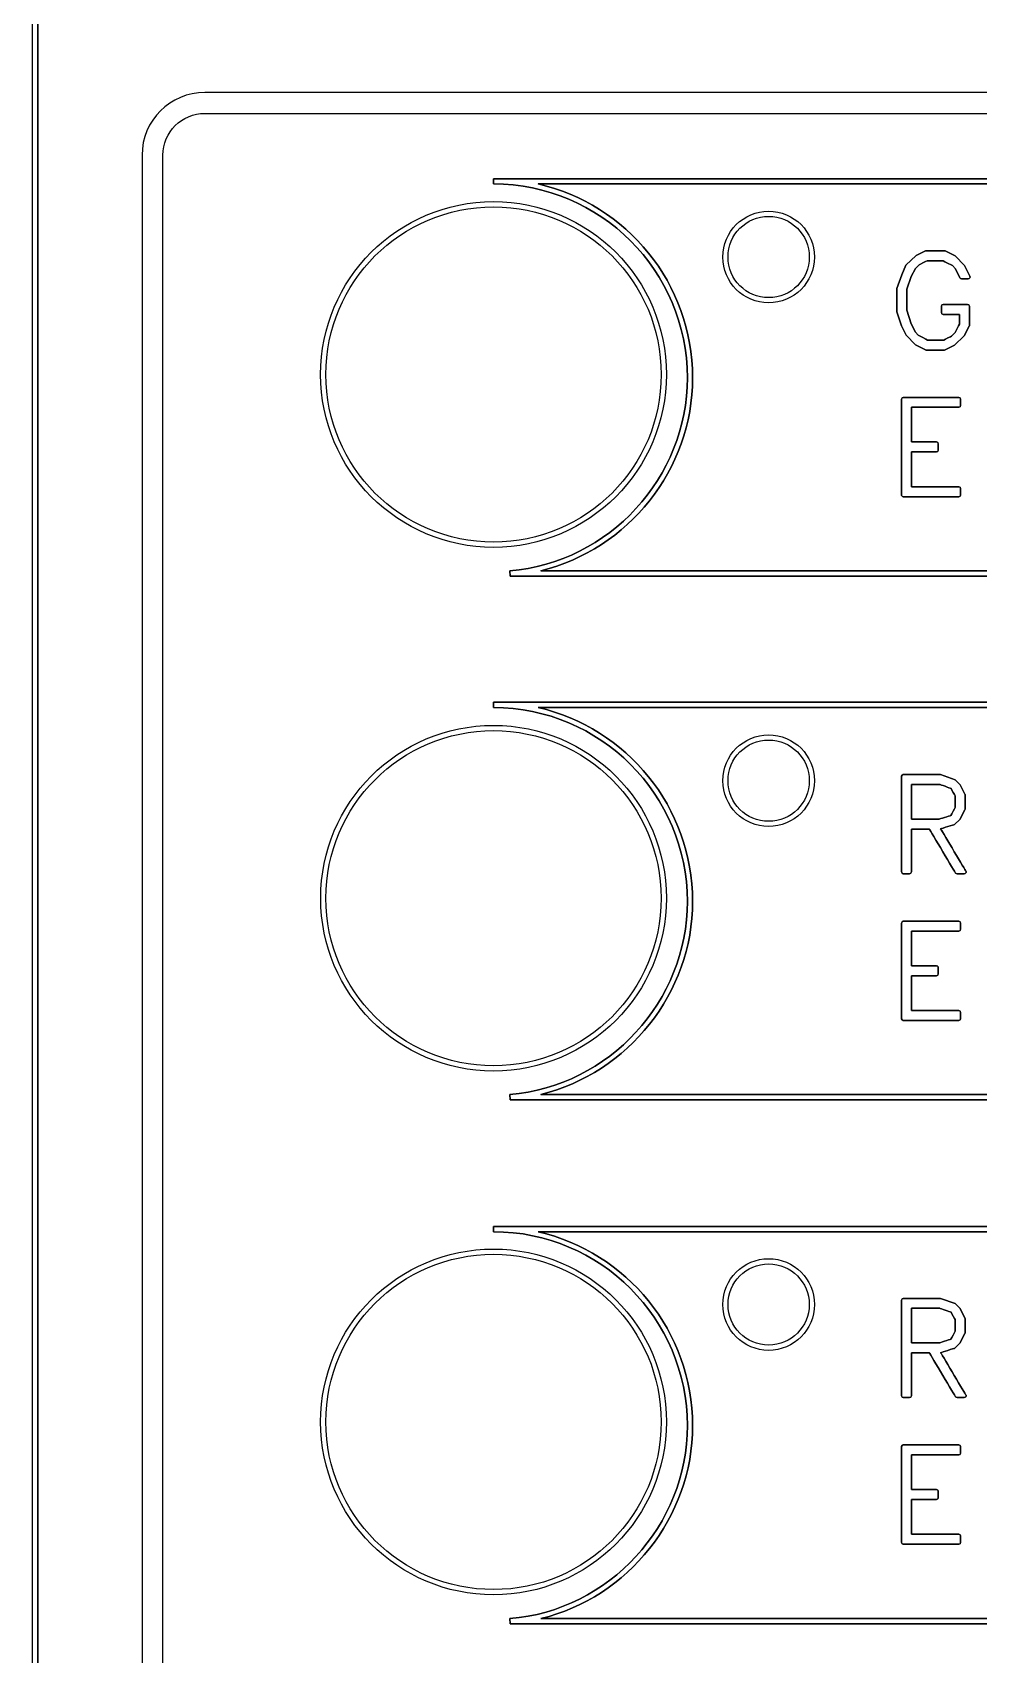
# Model space of a CAD drawing. Extents: x 5.5 to 12.5, y 5.1 to 18.5.
# Drawn here: x 5.5 to 7.305, y 8.249 to 11.346 of the extents above; entities that cross this region are included whole.
import ezdxf

# ---------------------------------------------------------------- set-up
doc = ezdxf.new("R2010")
doc.units = 0
doc.header["$MEASUREMENT"] = 0
doc.layers.get('0').update_dxf_attribs({"linetype": 'CONTINUOUS'})

msp = doc.modelspace()

# ---------------------------------------------------------------- linework, layer by layer
at = {"color": 7}
for centre, radius in [((6.3796, 10.6932), 0.33), ((6.3796, 10.6932), 0.33), ((6.3796, 10.6932), 0.32), ((6.3796, 10.6932), 0.32), ((6.9047, 10.9175), 0.0875), ((6.9047, 10.9175), 0.0875), ((6.9047, 10.9175), 0.0775), ((6.9047, 10.9175), 0.0775), ((6.3796, 9.6933), 0.3299), ((6.3796, 9.6933), 0.3299), ((6.3796, 9.6933), 0.3199), ((6.3796, 9.6933), 0.3199), ((6.9047, 9.9177), 0.0875), ((6.9047, 9.9177), 0.0875), ((6.9047, 9.9177), 0.0775), ((6.9047, 9.9177), 0.0775), ((6.3796, 8.6934), 0.33), ((6.3796, 8.6934), 0.33), ((6.3796, 8.6934), 0.32), ((6.3796, 8.6934), 0.32), ((6.9047, 8.9176), 0.0875), ((6.9047, 8.9176), 0.0875), ((6.9047, 8.9176), 0.0775), ((6.9047, 8.9176), 0.0775)]:
    msp.add_circle(centre, radius, dxfattribs=at)
for points, knots in [([(12.1297, 18.4983), (12.1297, 18.4983), (5.8796, 18.4983), (5.8796, 18.4983), (5.6701, 18.4983), (5.4996, 18.3279), (5.4996, 18.1183), (5.4996, 18.1183), (5.4996, 5.8684), (5.4996, 5.8684), (5.4996, 5.6589), (5.6701, 5.4884), (5.8796, 5.4884), (5.8796, 5.4884), (12.1297, 5.4884), (12.1297, 5.4884), (12.3391, 5.4884), (12.5097, 5.6589), (12.5097, 5.8684), (12.5097, 5.8684), (12.5097, 18.1183), (12.5097, 18.1183), (12.5097, 18.3279), (12.3391, 18.4983), (12.1297, 18.4983)], [0, 0, 0, 0, 1, 1, 1, 2, 2, 2, 3, 3, 3, 4, 4, 4, 5, 5, 5, 6, 6, 6, 7, 7, 7, 8, 8, 8, 8]), ([(12.1297, 18.4883), (12.1297, 18.4883), (5.8796, 18.4883), (5.8796, 18.4883), (5.6756, 18.4883), (5.5096, 18.3224), (5.5096, 18.1183), (5.5096, 18.1183), (5.5096, 5.8684), (5.5096, 5.8684), (5.5096, 5.6644), (5.6756, 5.4984), (5.8796, 5.4984), (5.8796, 5.4984), (12.1297, 5.4984), (12.1297, 5.4984), (12.1724, 5.4984), (12.213, 5.5056), (12.2513, 5.519), (12.2513, 5.519), (12.2489, 5.519), (12.2489, 5.519), (12.2489, 5.519), (12.2382, 5.5232), (12.2382, 5.5232), (12.2382, 5.5232), (12.2341, 5.5273), (12.2341, 5.5273), (12.2341, 5.5273), (12.231, 5.5332), (12.231, 5.5332), (12.2313, 5.5325), (12.2323, 5.5325), (12.233, 5.5321), (12.2327, 5.5328), (12.2323, 5.5339), (12.2323, 5.5339), (12.232, 5.5345), (12.2316, 5.5352), (12.2316, 5.5359), (12.2316, 5.537), (12.2323, 5.538), (12.2334, 5.5383), (12.2351, 5.539), (12.2365, 5.5383), (12.2372, 5.5363), (12.2372, 5.5363), (12.2378, 5.5356), (12.2382, 5.5349), (12.2382, 5.5352), (12.2389, 5.5356), (12.2389, 5.5359), (12.2389, 5.5363), (12.2389, 5.5366), (12.2385, 5.537), (12.2385, 5.537), (12.2406, 5.5321), (12.2406, 5.5321), (12.2406, 5.5321), (12.2423, 5.5304), (12.2434, 5.5297), (12.2444, 5.5294), (12.2502, 5.5273), (12.2502, 5.5273), (12.2502, 5.5273), (12.2578, 5.527), (12.2578, 5.527), (12.2578, 5.527), (12.2647, 5.5294), (12.2661, 5.5297), (12.2668, 5.5304), (12.2699, 5.5335), (12.2706, 5.5342), (12.2709, 5.5356), (12.273, 5.5414), (12.273, 5.5414), (12.273, 5.5414), (12.2733, 5.5463), (12.2733, 5.5463), (12.2733, 5.5463), (12.2709, 5.5528), (12.2706, 5.5542), (12.2699, 5.5549), (12.2668, 5.558), (12.2657, 5.559), (12.2647, 5.5594), (12.2589, 5.5614), (12.2589, 5.5614), (12.2589, 5.5614), (12.2513, 5.5614), (12.2513, 5.5614), (12.2513, 5.5614), (12.2444, 5.5594), (12.243, 5.559), (12.2423, 5.558), (12.2396, 5.5552), (12.2396, 5.5552), (12.2385, 5.5542), (12.2368, 5.5538), (12.2354, 5.5545), (12.2341, 5.5552), (12.2334, 5.5566), (12.2334, 5.558), (12.2334, 5.558), (12.2368, 5.5879), (12.2368, 5.5879), (12.2368, 5.5897), (12.2385, 5.591), (12.2403, 5.591), (12.2403, 5.591), (12.2713, 5.591), (12.2713, 5.591), (12.2733, 5.591), (12.2747, 5.589), (12.2747, 5.5869), (12.2747, 5.5848), (12.2733, 5.5828), (12.2713, 5.5828), (12.2713, 5.5828), (12.2496, 5.5828), (12.2447, 5.5828), (12.244, 5.5793), (12.2437, 5.5735), (12.243, 5.5676), (12.2461, 5.5687), (12.2499, 5.5697), (12.2499, 5.5697), (12.2499, 5.5697), (12.2602, 5.5697), (12.2602, 5.5697), (12.2602, 5.5697), (12.2695, 5.5666), (12.2695, 5.5666), (12.2702, 5.5662), (12.2706, 5.5659), (12.2709, 5.5656), (12.2709, 5.5656), (12.2775, 5.5594), (12.2775, 5.5594), (12.2778, 5.559), (12.2781, 5.5583), (12.2781, 5.558), (12.2781, 5.558), (12.2816, 5.5473), (12.2816, 5.5473), (12.2816, 5.5473), (12.2812, 5.5401), (12.2812, 5.5401), (12.2812, 5.5401), (12.2781, 5.5308), (12.2781, 5.5308), (12.2781, 5.5301), (12.2778, 5.5297), (12.2775, 5.5294), (12.2775, 5.5294), (12.2771, 5.529), (12.2771, 5.529), (12.408, 5.5862), (12.4997, 5.7168), (12.4997, 5.8684), (12.4997, 5.8684), (12.4997, 18.1183), (12.4997, 18.1183), (12.4997, 18.3224), (12.3336, 18.4883), (12.1297, 18.4883)], [0, 0, 0, 0, 1, 1, 1, 2, 2, 2, 3, 3, 3, 4, 4, 4, 5, 5, 5, 6, 6, 6, 7, 7, 7, 8, 8, 8, 9, 9, 9, 10, 10, 10, 11, 11, 11, 12, 12, 12, 13, 13, 13, 14, 14, 14, 15, 15, 15, 16, 16, 16, 17, 17, 17, 18, 18, 18, 19, 19, 19, 20, 20, 20, 21, 21, 21, 22, 22, 22, 23, 23, 23, 24, 24, 24, 25, 25, 25, 26, 26, 26, 27, 27, 27, 28, 28, 28, 29, 29, 29, 30, 30, 30, 31, 31, 31, 32, 32, 32, 33, 33, 33, 34, 34, 34, 35, 35, 35, 36, 36, 36, 37, 37, 37, 38, 38, 38, 39, 39, 39, 40, 40, 40, 41, 41, 41, 42, 42, 42, 43, 43, 43, 44, 44, 44, 45, 45, 45, 46, 46, 46, 47, 47, 47, 48, 48, 48, 49, 49, 49, 50, 50, 50, 51, 51, 51, 52, 52, 52, 53, 53, 53, 54, 54, 54, 55, 55, 55, 55]), ([(12.4997, 5.8684), (12.4997, 5.7168), (12.408, 5.5862), (12.2771, 5.529), (12.2771, 5.529), (12.2775, 5.5294), (12.2775, 5.5294), (12.2778, 5.5297), (12.2781, 5.5301), (12.2781, 5.5308), (12.2781, 5.5308), (12.2812, 5.5401), (12.2812, 5.5401), (12.2812, 5.5401), (12.2816, 5.5473), (12.2816, 5.5473), (12.2816, 5.5473), (12.2781, 5.558), (12.2781, 5.558), (12.2781, 5.5583), (12.2778, 5.559), (12.2775, 5.5594), (12.2775, 5.5594), (12.2709, 5.5656), (12.2709, 5.5656), (12.2706, 5.5659), (12.2702, 5.5662), (12.2695, 5.5666), (12.2695, 5.5666), (12.2602, 5.5697), (12.2602, 5.5697), (12.2602, 5.5697), (12.2499, 5.5697), (12.2499, 5.5697), (12.2499, 5.5697), (12.2461, 5.5687), (12.243, 5.5676), (12.2437, 5.5735), (12.244, 5.5793), (12.2447, 5.5828), (12.2496, 5.5828), (12.2713, 5.5828), (12.2713, 5.5828), (12.2733, 5.5828), (12.2747, 5.5848), (12.2747, 5.5869), (12.2747, 5.589), (12.2733, 5.591), (12.2713, 5.591), (12.2713, 5.591), (12.2403, 5.591), (12.2403, 5.591), (12.2385, 5.591), (12.2368, 5.5897), (12.2368, 5.5879), (12.2368, 5.5879), (12.2334, 5.558), (12.2334, 5.558), (12.2334, 5.5566), (12.2341, 5.5552), (12.2354, 5.5545), (12.2368, 5.5538), (12.2385, 5.5542), (12.2396, 5.5552), (12.2396, 5.5552), (12.2423, 5.558), (12.243, 5.559), (12.2444, 5.5594), (12.2513, 5.5614), (12.2513, 5.5614), (12.2513, 5.5614), (12.2589, 5.5614), (12.2589, 5.5614), (12.2589, 5.5614), (12.2647, 5.5594), (12.2657, 5.559), (12.2668, 5.558), (12.2699, 5.5549), (12.2706, 5.5542), (12.2709, 5.5528), (12.2733, 5.5463), (12.2733, 5.5463), (12.2733, 5.5463), (12.273, 5.5414), (12.273, 5.5414), (12.273, 5.5414), (12.2709, 5.5356), (12.2706, 5.5342), (12.2699, 5.5335), (12.2668, 5.5304), (12.2661, 5.5297), (12.2647, 5.5294), (12.2578, 5.527), (12.2578, 5.527), (12.2578, 5.527), (12.2502, 5.5273), (12.2502, 5.5273), (12.2502, 5.5273), (12.2444, 5.5294), (12.2434, 5.5297), (12.2423, 5.5304), (12.2406, 5.5321), (12.2406, 5.5321), (12.2406, 5.5321), (12.2385, 5.537), (12.2385, 5.537), (12.2389, 5.5366), (12.2389, 5.5363), (12.2389, 5.5359), (12.2389, 5.5356), (12.2382, 5.5352), (12.2382, 5.5349), (12.2378, 5.5356), (12.2372, 5.5363), (12.2372, 5.5363), (12.2365, 5.5383), (12.2351, 5.539), (12.2334, 5.5383), (12.2323, 5.538), (12.2316, 5.537), (12.2316, 5.5359), (12.2316, 5.5352), (12.232, 5.5345), (12.2323, 5.5339), (12.2323, 5.5339), (12.2327, 5.5328), (12.233, 5.5321), (12.2323, 5.5325), (12.2313, 5.5325), (12.231, 5.5332), (12.231, 5.5332), (12.2341, 5.5273), (12.2341, 5.5273), (12.2341, 5.5273), (12.2382, 5.5232), (12.2382, 5.5232), (12.2382, 5.5232), (12.2489, 5.519), (12.2489, 5.519), (12.2489, 5.519), (12.2513, 5.519), (12.2513, 5.519), (12.213, 5.5056), (12.1724, 5.4984), (12.1297, 5.4984), (12.1297, 5.4984), (5.8796, 5.4984), (5.8796, 5.4984), (5.6756, 5.4984), (5.5096, 5.6644), (5.5096, 5.8684), (5.5096, 5.8684), (5.5096, 18.1183), (5.5096, 18.1183), (5.5096, 18.3224), (5.6756, 18.4883), (5.8796, 18.4883), (5.8796, 18.4883), (12.1297, 18.4883), (12.1297, 18.4883), (12.3336, 18.4883), (12.4997, 18.3224), (12.4997, 18.1183), (12.4997, 18.1183), (12.4997, 5.8684), (12.4997, 5.8684)], [0, 0, 0, 0, 1, 1, 1, 2, 2, 2, 3, 3, 3, 4, 4, 4, 5, 5, 5, 6, 6, 6, 7, 7, 7, 8, 8, 8, 9, 9, 9, 10, 10, 10, 11, 11, 11, 12, 12, 12, 13, 13, 13, 14, 14, 14, 15, 15, 15, 16, 16, 16, 17, 17, 17, 18, 18, 18, 19, 19, 19, 20, 20, 20, 21, 21, 21, 22, 22, 22, 23, 23, 23, 24, 24, 24, 25, 25, 25, 26, 26, 26, 27, 27, 27, 28, 28, 28, 29, 29, 29, 30, 30, 30, 31, 31, 31, 32, 32, 32, 33, 33, 33, 34, 34, 34, 35, 35, 35, 36, 36, 36, 37, 37, 37, 38, 38, 38, 39, 39, 39, 40, 40, 40, 41, 41, 41, 42, 42, 42, 43, 43, 43, 44, 44, 44, 45, 45, 45, 46, 46, 46, 47, 47, 47, 48, 48, 48, 49, 49, 49, 50, 50, 50, 51, 51, 51, 52, 52, 52, 53, 53, 53, 54, 54, 54, 55, 55, 55, 55]), ([(5.8286, 6.1419), (5.7624, 6.1419), (5.7087, 6.1957), (5.7087, 6.2618), (5.7087, 6.2618), (5.7087, 11.1118), (5.7087, 11.1118), (5.7087, 11.178), (5.7624, 11.2317), (5.8286, 11.2317), (5.8286, 11.2317), (12.1786, 11.2317), (12.1786, 11.2317), (12.2447, 11.2317), (12.2985, 11.178), (12.2985, 11.1118), (12.2985, 11.1118), (12.2985, 6.2618), (12.2985, 6.2618), (12.2985, 6.1957), (12.2447, 6.1419), (12.1786, 6.1419), (12.1786, 6.1419), (5.8286, 6.1419), (5.8286, 6.1419)], [0, 0, 0, 0, 1, 1, 1, 2, 2, 2, 3, 3, 3, 4, 4, 4, 5, 5, 5, 6, 6, 6, 7, 7, 7, 8, 8, 8, 8]), ([(12.1786, 6.1819), (12.2227, 6.1819), (12.2585, 6.2177), (12.2585, 6.2618), (12.2585, 6.2618), (12.2585, 11.1118), (12.2585, 11.1118), (12.2585, 11.1559), (12.2227, 11.1917), (12.1786, 11.1917), (12.1786, 11.1917), (5.8286, 11.1917), (5.8286, 11.1917), (5.7845, 11.1917), (5.7487, 11.1559), (5.7487, 11.1118), (5.7487, 11.1118), (5.7487, 6.2618), (5.7487, 6.2618), (5.7487, 6.2177), (5.7845, 6.1819), (5.8286, 6.1819), (5.8286, 6.1819), (12.1786, 6.1819), (12.1786, 6.1819)], [0, 0, 0, 0, 1, 1, 1, 2, 2, 2, 3, 3, 3, 4, 4, 4, 5, 5, 5, 6, 6, 6, 7, 7, 7, 8, 8, 8, 8]), ([(8.7237, 10.3084), (8.7237, 10.3084), (6.4112, 10.3084), (6.4112, 10.3084), (6.4112, 10.3084), (6.4106, 10.3184), (6.4106, 10.3184), (6.6008, 10.3343), (6.7496, 10.4962), (6.7496, 10.687), (6.7496, 10.891), (6.5836, 11.057), (6.3796, 11.057), (6.3796, 11.057), (6.3796, 11.067), (6.3796, 11.067), (6.3796, 11.067), (8.7237, 11.067), (8.7237, 11.067), (8.7705, 11.067), (8.8086, 11.0288), (8.8086, 10.9819), (8.8086, 10.9819), (8.8086, 10.3935), (8.8086, 10.3935), (8.8086, 10.3467), (8.7705, 10.3084), (8.7237, 10.3084)], [0, 0, 0, 0, 1, 1, 1, 2, 2, 2, 3, 3, 3, 4, 4, 4, 5, 5, 5, 6, 6, 6, 7, 7, 7, 8, 8, 8, 9, 9, 9, 9]), ([(8.8086, 10.9819), (8.8086, 11.0288), (8.7705, 11.067), (8.7237, 11.067), (8.7237, 11.067), (6.3796, 11.067), (6.3796, 11.067), (6.3796, 11.067), (6.3796, 11.057), (6.3796, 11.057), (6.5836, 11.057), (6.7496, 10.891), (6.7496, 10.687), (6.7496, 10.4962), (6.6008, 10.3343), (6.4106, 10.3184), (6.4106, 10.3184), (6.4112, 10.3084), (6.4112, 10.3084), (6.4112, 10.3084), (8.7237, 10.3084), (8.7237, 10.3084), (8.7705, 10.3084), (8.8086, 10.3467), (8.8086, 10.3935), (8.8086, 10.3935), (8.8086, 10.9819), (8.8086, 10.9819)], [0, 0, 0, 0, 1, 1, 1, 2, 2, 2, 3, 3, 3, 4, 4, 4, 5, 5, 5, 6, 6, 6, 7, 7, 7, 8, 8, 8, 9, 9, 9, 9]), ([(8.7237, 11.057), (8.7237, 11.057), (6.6232, 11.057), (6.4649, 11.057), (6.6335, 11.0181), (6.7596, 10.8672), (6.7596, 10.687), (6.7596, 10.511), (6.6363, 10.3594), (6.4701, 10.3184), (6.5819, 10.3184), (8.7237, 10.3184), (8.7237, 10.3184), (8.765, 10.3184), (8.7986, 10.3522), (8.7986, 10.3935), (8.7986, 10.3935), (8.7986, 10.9819), (8.7986, 10.9819), (8.7986, 11.0233), (8.765, 11.057), (8.7237, 11.057)], [0, 0, 0, 0, 1, 1, 1, 2, 2, 2, 3, 3, 3, 4, 4, 4, 5, 5, 5, 6, 6, 6, 7, 7, 7, 7]), ([(8.7986, 10.3935), (8.7986, 10.3522), (8.765, 10.3184), (8.7237, 10.3184), (8.7237, 10.3184), (6.5819, 10.3184), (6.4701, 10.3184), (6.6363, 10.3594), (6.7596, 10.511), (6.7596, 10.687), (6.7596, 10.8672), (6.6335, 11.0181), (6.4649, 11.057), (6.6232, 11.057), (8.7237, 11.057), (8.7237, 11.057), (8.765, 11.057), (8.7986, 11.0233), (8.7986, 10.9819), (8.7986, 10.9819), (8.7986, 10.3935), (8.7986, 10.3935)], [0, 0, 0, 0, 1, 1, 1, 2, 2, 2, 3, 3, 3, 4, 4, 4, 5, 5, 5, 6, 6, 6, 7, 7, 7, 7]), ([(7.2886, 10.8775), (7.2879, 10.8765), (7.2869, 10.8758), (7.2857, 10.8758), (7.2857, 10.8758), (7.2726, 10.8758), (7.2726, 10.8758), (7.2714, 10.8758), (7.2702, 10.8765), (7.2695, 10.8779), (7.2695, 10.8779), (7.2611, 10.8951), (7.2611, 10.8951), (7.2611, 10.8951), (7.2555, 10.901), (7.2555, 10.901), (7.2555, 10.901), (7.239, 10.9096), (7.2376, 10.9103), (7.2361, 10.9103), (7.2089, 10.9103), (7.2073, 10.9103), (7.2058, 10.9096), (7.1923, 10.9027), (7.1923, 10.9027), (7.1923, 10.9027), (7.1851, 10.8955), (7.1851, 10.8955), (7.1851, 10.8955), (7.1767, 10.88), (7.1767, 10.88), (7.1767, 10.88), (7.1686, 10.8562), (7.1686, 10.8562), (7.1686, 10.8562), (7.1684, 10.8162), (7.1684, 10.8162), (7.1684, 10.8162), (7.1767, 10.79), (7.1767, 10.79), (7.1767, 10.79), (7.1849, 10.7738), (7.1849, 10.7738), (7.1849, 10.7738), (7.1903, 10.7683), (7.1903, 10.7683), (7.1903, 10.7683), (7.2068, 10.7597), (7.2082, 10.759), (7.2097, 10.759), (7.2376, 10.759), (7.2392, 10.759), (7.2406, 10.7597), (7.2536, 10.7663), (7.2536, 10.7663), (7.2536, 10.7663), (7.2609, 10.7735), (7.2609, 10.7735), (7.2609, 10.7735), (7.2681, 10.7876), (7.2688, 10.789), (7.2688, 10.7904), (7.2688, 10.8031), (7.2688, 10.808), (7.2631, 10.808), (7.238, 10.808), (7.238, 10.808), (7.2361, 10.808), (7.2345, 10.8097), (7.2345, 10.8114), (7.2345, 10.8114), (7.2345, 10.8235), (7.2345, 10.8235), (7.2345, 10.8255), (7.2361, 10.8269), (7.238, 10.8269), (7.238, 10.8269), (7.2845, 10.8269), (7.2845, 10.8269), (7.2864, 10.8269), (7.2879, 10.8255), (7.2879, 10.8235), (7.2879, 10.8235), (7.2879, 10.7873), (7.2879, 10.7873), (7.2879, 10.7866), (7.2878, 10.7862), (7.2876, 10.7856), (7.2876, 10.7856), (7.2781, 10.767), (7.2781, 10.767), (7.2781, 10.767), (7.2597, 10.749), (7.2597, 10.749), (7.2597, 10.749), (7.2404, 10.7397), (7.2404, 10.7397), (7.2404, 10.7397), (7.2054, 10.7397), (7.2054, 10.7397), (7.2049, 10.7397), (7.2044, 10.7401), (7.2039, 10.7401), (7.2039, 10.7401), (7.1853, 10.7497), (7.1853, 10.7497), (7.1853, 10.7497), (7.167, 10.768), (7.167, 10.768), (7.167, 10.768), (7.1584, 10.7859), (7.1584, 10.7859), (7.1584, 10.7859), (7.1494, 10.8131), (7.1494, 10.8131), (7.1494, 10.8131), (7.1496, 10.8572), (7.1496, 10.8572), (7.1496, 10.8572), (7.1586, 10.8834), (7.1586, 10.8834), (7.1586, 10.8834), (7.1663, 10.902), (7.1663, 10.902), (7.1663, 10.902), (7.1861, 10.9203), (7.1861, 10.9203), (7.1861, 10.9203), (7.2039, 10.9292), (7.2039, 10.9292), (7.2044, 10.9292), (7.2049, 10.9296), (7.2054, 10.9296), (7.2054, 10.9296), (7.2404, 10.9296), (7.2404, 10.9296), (7.2409, 10.9296), (7.2414, 10.9292), (7.2419, 10.9292), (7.2419, 10.9292), (7.2607, 10.9196), (7.2607, 10.9196), (7.2607, 10.9196), (7.2788, 10.901), (7.2788, 10.901), (7.2788, 10.901), (7.2888, 10.881), (7.2888, 10.881), (7.2893, 10.88), (7.2891, 10.8786), (7.2886, 10.8775)], [0, 0, 0, 0, 1, 1, 1, 2, 2, 2, 3, 3, 3, 4, 4, 4, 5, 5, 5, 6, 6, 6, 7, 7, 7, 8, 8, 8, 9, 9, 9, 10, 10, 10, 11, 11, 11, 12, 12, 12, 13, 13, 13, 14, 14, 14, 15, 15, 15, 16, 16, 16, 17, 17, 17, 18, 18, 18, 19, 19, 19, 20, 20, 20, 21, 21, 21, 22, 22, 22, 23, 23, 23, 24, 24, 24, 25, 25, 25, 26, 26, 26, 27, 27, 27, 28, 28, 28, 29, 29, 29, 30, 30, 30, 31, 31, 31, 32, 32, 32, 33, 33, 33, 34, 34, 34, 35, 35, 35, 36, 36, 36, 37, 37, 37, 38, 38, 38, 39, 39, 39, 40, 40, 40, 41, 41, 41, 42, 42, 42, 43, 43, 43, 44, 44, 44, 45, 45, 45, 46, 46, 46, 47, 47, 47, 48, 48, 48, 49, 49, 49, 50, 50, 50, 50]), ([(7.2788, 10.901), (7.2788, 10.901), (7.2607, 10.9196), (7.2607, 10.9196), (7.2607, 10.9196), (7.2419, 10.9292), (7.2419, 10.9292), (7.2414, 10.9292), (7.2409, 10.9296), (7.2404, 10.9296), (7.2404, 10.9296), (7.2054, 10.9296), (7.2054, 10.9296), (7.2049, 10.9296), (7.2044, 10.9292), (7.2039, 10.9292), (7.2039, 10.9292), (7.1861, 10.9203), (7.1861, 10.9203), (7.1861, 10.9203), (7.1663, 10.902), (7.1663, 10.902), (7.1663, 10.902), (7.1586, 10.8834), (7.1586, 10.8834), (7.1586, 10.8834), (7.1496, 10.8572), (7.1496, 10.8572), (7.1496, 10.8572), (7.1494, 10.8131), (7.1494, 10.8131), (7.1494, 10.8131), (7.1584, 10.7859), (7.1584, 10.7859), (7.1584, 10.7859), (7.167, 10.768), (7.167, 10.768), (7.167, 10.768), (7.1853, 10.7497), (7.1853, 10.7497), (7.1853, 10.7497), (7.2039, 10.7401), (7.2039, 10.7401), (7.2044, 10.7401), (7.2049, 10.7397), (7.2054, 10.7397), (7.2054, 10.7397), (7.2404, 10.7397), (7.2404, 10.7397), (7.2404, 10.7397), (7.2597, 10.749), (7.2597, 10.749), (7.2597, 10.749), (7.2781, 10.767), (7.2781, 10.767), (7.2781, 10.767), (7.2876, 10.7856), (7.2876, 10.7856), (7.2878, 10.7862), (7.2879, 10.7866), (7.2879, 10.7873), (7.2879, 10.7873), (7.2879, 10.8235), (7.2879, 10.8235), (7.2879, 10.8255), (7.2864, 10.8269), (7.2845, 10.8269), (7.2845, 10.8269), (7.238, 10.8269), (7.238, 10.8269), (7.2361, 10.8269), (7.2345, 10.8255), (7.2345, 10.8235), (7.2345, 10.8235), (7.2345, 10.8114), (7.2345, 10.8114), (7.2345, 10.8097), (7.2361, 10.808), (7.238, 10.808), (7.238, 10.808), (7.2631, 10.808), (7.2688, 10.808), (7.2688, 10.8031), (7.2688, 10.7904), (7.2688, 10.789), (7.2681, 10.7876), (7.2609, 10.7735), (7.2609, 10.7735), (7.2609, 10.7735), (7.2536, 10.7663), (7.2536, 10.7663), (7.2536, 10.7663), (7.2406, 10.7597), (7.2392, 10.759), (7.2376, 10.759), (7.2097, 10.759), (7.2082, 10.759), (7.2068, 10.7597), (7.1903, 10.7683), (7.1903, 10.7683), (7.1903, 10.7683), (7.1849, 10.7738), (7.1849, 10.7738), (7.1849, 10.7738), (7.1767, 10.79), (7.1767, 10.79), (7.1767, 10.79), (7.1684, 10.8162), (7.1684, 10.8162), (7.1684, 10.8162), (7.1686, 10.8562), (7.1686, 10.8562), (7.1686, 10.8562), (7.1767, 10.88), (7.1767, 10.88), (7.1767, 10.88), (7.1851, 10.8955), (7.1851, 10.8955), (7.1851, 10.8955), (7.1923, 10.9027), (7.1923, 10.9027), (7.1923, 10.9027), (7.2058, 10.9096), (7.2073, 10.9103), (7.2089, 10.9103), (7.2361, 10.9103), (7.2376, 10.9103), (7.239, 10.9096), (7.2555, 10.901), (7.2555, 10.901), (7.2555, 10.901), (7.2611, 10.8951), (7.2611, 10.8951), (7.2611, 10.8951), (7.2695, 10.8779), (7.2695, 10.8779), (7.2702, 10.8765), (7.2714, 10.8758), (7.2726, 10.8758), (7.2726, 10.8758), (7.2857, 10.8758), (7.2857, 10.8758), (7.2869, 10.8758), (7.2879, 10.8765), (7.2886, 10.8775), (7.2891, 10.8786), (7.2893, 10.88), (7.2888, 10.881), (7.2888, 10.881), (7.2788, 10.901), (7.2788, 10.901)], [0, 0, 0, 0, 1, 1, 1, 2, 2, 2, 3, 3, 3, 4, 4, 4, 5, 5, 5, 6, 6, 6, 7, 7, 7, 8, 8, 8, 9, 9, 9, 10, 10, 10, 11, 11, 11, 12, 12, 12, 13, 13, 13, 14, 14, 14, 15, 15, 15, 16, 16, 16, 17, 17, 17, 18, 18, 18, 19, 19, 19, 20, 20, 20, 21, 21, 21, 22, 22, 22, 23, 23, 23, 24, 24, 24, 25, 25, 25, 26, 26, 26, 27, 27, 27, 28, 28, 28, 29, 29, 29, 30, 30, 30, 31, 31, 31, 32, 32, 32, 33, 33, 33, 34, 34, 34, 35, 35, 35, 36, 36, 36, 37, 37, 37, 38, 38, 38, 39, 39, 39, 40, 40, 40, 41, 41, 41, 42, 42, 42, 43, 43, 43, 44, 44, 44, 45, 45, 45, 46, 46, 46, 47, 47, 47, 48, 48, 48, 49, 49, 49, 50, 50, 50, 50]), ([(7.271, 10.634), (7.271, 10.6319), (7.2695, 10.6305), (7.2676, 10.6305), (7.2676, 10.6305), (7.1837, 10.6305), (7.1772, 10.6305), (7.1772, 10.6243), (7.1772, 10.5702), (7.1772, 10.5644), (7.1832, 10.5644), (7.2251, 10.5644), (7.2251, 10.5644), (7.2269, 10.5644), (7.2285, 10.563), (7.2285, 10.5609), (7.2285, 10.5609), (7.2285, 10.5489), (7.2285, 10.5489), (7.2285, 10.5468), (7.2269, 10.5454), (7.2251, 10.5454), (7.2251, 10.5454), (7.1832, 10.5454), (7.1772, 10.5454), (7.1772, 10.5392), (7.1772, 10.4848), (7.1772, 10.4789), (7.1837, 10.4789), (7.2676, 10.4789), (7.2676, 10.4789), (7.2695, 10.4789), (7.271, 10.4772), (7.271, 10.4755), (7.271, 10.4755), (7.271, 10.4634), (7.271, 10.4634), (7.271, 10.4614), (7.2695, 10.4597), (7.2676, 10.4597), (7.2676, 10.4597), (7.1617, 10.4597), (7.1617, 10.4597), (7.1598, 10.4597), (7.1582, 10.4614), (7.1582, 10.4634), (7.1582, 10.4634), (7.1582, 10.646), (7.1582, 10.646), (7.1582, 10.6478), (7.1598, 10.6495), (7.1617, 10.6495), (7.1617, 10.6495), (7.2676, 10.6495), (7.2676, 10.6495), (7.2695, 10.6495), (7.271, 10.6478), (7.271, 10.646), (7.271, 10.646), (7.271, 10.634), (7.271, 10.634)], [0, 0, 0, 0, 1, 1, 1, 2, 2, 2, 3, 3, 3, 4, 4, 4, 5, 5, 5, 6, 6, 6, 7, 7, 7, 8, 8, 8, 9, 9, 9, 10, 10, 10, 11, 11, 11, 12, 12, 12, 13, 13, 13, 14, 14, 14, 15, 15, 15, 16, 16, 16, 17, 17, 17, 18, 18, 18, 19, 19, 19, 20, 20, 20, 20]), ([(7.2676, 10.6495), (7.2676, 10.6495), (7.1617, 10.6495), (7.1617, 10.6495), (7.1598, 10.6495), (7.1582, 10.6478), (7.1582, 10.646), (7.1582, 10.646), (7.1582, 10.4634), (7.1582, 10.4634), (7.1582, 10.4614), (7.1598, 10.4597), (7.1617, 10.4597), (7.1617, 10.4597), (7.2676, 10.4597), (7.2676, 10.4597), (7.2695, 10.4597), (7.271, 10.4614), (7.271, 10.4634), (7.271, 10.4634), (7.271, 10.4755), (7.271, 10.4755), (7.271, 10.4772), (7.2695, 10.4789), (7.2676, 10.4789), (7.2676, 10.4789), (7.1837, 10.4789), (7.1772, 10.4789), (7.1772, 10.4848), (7.1772, 10.5392), (7.1772, 10.5454), (7.1832, 10.5454), (7.2251, 10.5454), (7.2251, 10.5454), (7.2269, 10.5454), (7.2285, 10.5468), (7.2285, 10.5489), (7.2285, 10.5489), (7.2285, 10.5609), (7.2285, 10.5609), (7.2285, 10.563), (7.2269, 10.5644), (7.2251, 10.5644), (7.2251, 10.5644), (7.1832, 10.5644), (7.1772, 10.5644), (7.1772, 10.5702), (7.1772, 10.6243), (7.1772, 10.6305), (7.1837, 10.6305), (7.2676, 10.6305), (7.2676, 10.6305), (7.2695, 10.6305), (7.271, 10.6319), (7.271, 10.634), (7.271, 10.634), (7.271, 10.646), (7.271, 10.646), (7.271, 10.6478), (7.2695, 10.6495), (7.2676, 10.6495)], [0, 0, 0, 0, 1, 1, 1, 2, 2, 2, 3, 3, 3, 4, 4, 4, 5, 5, 5, 6, 6, 6, 7, 7, 7, 8, 8, 8, 9, 9, 9, 10, 10, 10, 11, 11, 11, 12, 12, 12, 13, 13, 13, 14, 14, 14, 15, 15, 15, 16, 16, 16, 17, 17, 17, 18, 18, 18, 19, 19, 19, 20, 20, 20, 20]), ([(8.7237, 9.3086), (8.7237, 9.3086), (6.4112, 9.3086), (6.4112, 9.3086), (6.4112, 9.3086), (6.4106, 9.3186), (6.4106, 9.3186), (6.6008, 9.3345), (6.7496, 9.4964), (6.7496, 9.6873), (6.7496, 9.8912), (6.5836, 10.0573), (6.3796, 10.0573), (6.3796, 10.0573), (6.3796, 10.0673), (6.3796, 10.0673), (6.3796, 10.0673), (8.7237, 10.0673), (8.7237, 10.0673), (8.7705, 10.0673), (8.8086, 10.0294), (8.8086, 9.9825), (8.8086, 9.9825), (8.8086, 9.3937), (8.8086, 9.3937), (8.8086, 9.3469), (8.7705, 9.3086), (8.7237, 9.3086)], [0, 0, 0, 0, 1, 1, 1, 2, 2, 2, 3, 3, 3, 4, 4, 4, 5, 5, 5, 6, 6, 6, 7, 7, 7, 8, 8, 8, 9, 9, 9, 9]), ([(8.8086, 9.9825), (8.8086, 10.0294), (8.7705, 10.0673), (8.7237, 10.0673), (8.7237, 10.0673), (6.3796, 10.0673), (6.3796, 10.0673), (6.3796, 10.0673), (6.3796, 10.0573), (6.3796, 10.0573), (6.5836, 10.0573), (6.7496, 9.8912), (6.7496, 9.6873), (6.7496, 9.4964), (6.6008, 9.3345), (6.4106, 9.3186), (6.4106, 9.3186), (6.4112, 9.3086), (6.4112, 9.3086), (6.4112, 9.3086), (8.7237, 9.3086), (8.7237, 9.3086), (8.7705, 9.3086), (8.8086, 9.3469), (8.8086, 9.3937), (8.8086, 9.3937), (8.8086, 9.9825), (8.8086, 9.9825)], [0, 0, 0, 0, 1, 1, 1, 2, 2, 2, 3, 3, 3, 4, 4, 4, 5, 5, 5, 6, 6, 6, 7, 7, 7, 8, 8, 8, 9, 9, 9, 9]), ([(8.7237, 10.0573), (8.7237, 10.0573), (6.6232, 10.0573), (6.4649, 10.0573), (6.6335, 10.0183), (6.7596, 9.8674), (6.7596, 9.6873), (6.7596, 9.5116), (6.6363, 9.36), (6.4701, 9.3186), (6.5819, 9.3186), (8.7237, 9.3186), (8.7237, 9.3186), (8.765, 9.3186), (8.7986, 9.3524), (8.7986, 9.3937), (8.7986, 9.3937), (8.7986, 9.9825), (8.7986, 9.9825), (8.7986, 10.0238), (8.765, 10.0573), (8.7237, 10.0573)], [0, 0, 0, 0, 1, 1, 1, 2, 2, 2, 3, 3, 3, 4, 4, 4, 5, 5, 5, 6, 6, 6, 7, 7, 7, 7]), ([(8.7986, 9.3937), (8.7986, 9.3524), (8.765, 9.3186), (8.7237, 9.3186), (8.7237, 9.3186), (6.5819, 9.3186), (6.4701, 9.3186), (6.6363, 9.36), (6.7596, 9.5116), (6.7596, 9.6873), (6.7596, 9.8674), (6.6335, 10.0183), (6.4649, 10.0573), (6.6232, 10.0573), (8.7237, 10.0573), (8.7237, 10.0573), (8.765, 10.0573), (8.7986, 10.0238), (8.7986, 9.9825), (8.7986, 9.9825), (8.7986, 9.3937), (8.7986, 9.3937)], [0, 0, 0, 0, 1, 1, 1, 2, 2, 2, 3, 3, 3, 4, 4, 4, 5, 5, 5, 6, 6, 6, 7, 7, 7, 7]), ([(7.281, 9.7417), (7.2803, 9.7403), (7.2793, 9.74), (7.2781, 9.74), (7.2781, 9.74), (7.2643, 9.74), (7.2643, 9.74), (7.2631, 9.74), (7.2621, 9.7403), (7.2614, 9.7414), (7.2614, 9.7414), (7.2133, 9.822), (7.2114, 9.8254), (7.2082, 9.8254), (7.1827, 9.8254), (7.1772, 9.8254), (7.1772, 9.8189), (7.1772, 9.7434), (7.1772, 9.7434), (7.1772, 9.7414), (7.1756, 9.74), (7.1737, 9.74), (7.1737, 9.74), (7.1617, 9.74), (7.1617, 9.74), (7.1598, 9.74), (7.1582, 9.7414), (7.1582, 9.7434), (7.1582, 9.7434), (7.1582, 9.926), (7.1582, 9.926), (7.1582, 9.9281), (7.1598, 9.9295), (7.1617, 9.9295), (7.1617, 9.9295), (7.233, 9.9295), (7.233, 9.9295), (7.233, 9.9295), (7.2605, 9.9195), (7.2605, 9.9195), (7.2605, 9.9195), (7.2705, 9.9098), (7.2705, 9.9098), (7.2705, 9.9098), (7.2793, 9.8919), (7.2793, 9.8919), (7.2795, 9.8916), (7.2797, 9.8909), (7.2797, 9.8902), (7.2797, 9.8902), (7.2797, 9.864), (7.2797, 9.864), (7.2797, 9.8633), (7.2795, 9.8626), (7.2793, 9.8623), (7.2793, 9.8623), (7.2698, 9.8437), (7.2698, 9.8437), (7.2698, 9.8437), (7.2592, 9.834), (7.2592, 9.834), (7.2592, 9.834), (7.235, 9.8264), (7.233, 9.8258), (7.2383, 9.8168), (7.281, 9.7451), (7.281, 9.7451), (7.2814, 9.7445), (7.2816, 9.7438), (7.2816, 9.7434), (7.2816, 9.7427), (7.2814, 9.742), (7.281, 9.7417)], [0, 0, 0, 0, 1, 1, 1, 2, 2, 2, 3, 3, 3, 4, 4, 4, 5, 5, 5, 6, 6, 6, 7, 7, 7, 8, 8, 8, 9, 9, 9, 10, 10, 10, 11, 11, 11, 12, 12, 12, 13, 13, 13, 14, 14, 14, 15, 15, 15, 16, 16, 16, 17, 17, 17, 18, 18, 18, 19, 19, 19, 20, 20, 20, 21, 21, 21, 22, 22, 22, 23, 23, 23, 24, 24, 24, 24]), ([(7.233, 9.8258), (7.235, 9.8264), (7.2592, 9.834), (7.2592, 9.834), (7.2592, 9.834), (7.2698, 9.8437), (7.2698, 9.8437), (7.2698, 9.8437), (7.2793, 9.8623), (7.2793, 9.8623), (7.2795, 9.8626), (7.2797, 9.8633), (7.2797, 9.864), (7.2797, 9.864), (7.2797, 9.8902), (7.2797, 9.8902), (7.2797, 9.8909), (7.2795, 9.8916), (7.2793, 9.8919), (7.2793, 9.8919), (7.2705, 9.9098), (7.2705, 9.9098), (7.2705, 9.9098), (7.2605, 9.9195), (7.2605, 9.9195), (7.2605, 9.9195), (7.233, 9.9295), (7.233, 9.9295), (7.233, 9.9295), (7.1617, 9.9295), (7.1617, 9.9295), (7.1598, 9.9295), (7.1582, 9.9281), (7.1582, 9.926), (7.1582, 9.926), (7.1582, 9.7434), (7.1582, 9.7434), (7.1582, 9.7414), (7.1598, 9.74), (7.1617, 9.74), (7.1617, 9.74), (7.1737, 9.74), (7.1737, 9.74), (7.1756, 9.74), (7.1772, 9.7414), (7.1772, 9.7434), (7.1772, 9.7434), (7.1772, 9.8189), (7.1772, 9.8254), (7.1827, 9.8254), (7.2082, 9.8254), (7.2114, 9.8254), (7.2133, 9.822), (7.2614, 9.7414), (7.2614, 9.7414), (7.2621, 9.7403), (7.2631, 9.74), (7.2643, 9.74), (7.2643, 9.74), (7.2781, 9.74), (7.2781, 9.74), (7.2793, 9.74), (7.2803, 9.7403), (7.281, 9.7417), (7.2814, 9.742), (7.2816, 9.7427), (7.2816, 9.7434), (7.2816, 9.7438), (7.2814, 9.7445), (7.281, 9.7451), (7.281, 9.7451), (7.2383, 9.8168), (7.233, 9.8258)], [0, 0, 0, 0, 1, 1, 1, 2, 2, 2, 3, 3, 3, 4, 4, 4, 5, 5, 5, 6, 6, 6, 7, 7, 7, 8, 8, 8, 9, 9, 9, 10, 10, 10, 11, 11, 11, 12, 12, 12, 13, 13, 13, 14, 14, 14, 15, 15, 15, 16, 16, 16, 17, 17, 17, 18, 18, 18, 19, 19, 19, 20, 20, 20, 21, 21, 21, 22, 22, 22, 23, 23, 23, 24, 24, 24, 24]), ([(7.2605, 9.8885), (7.2598, 9.8898), (7.2542, 9.9009), (7.2531, 9.9026), (7.2507, 9.9036), (7.2313, 9.9105), (7.2313, 9.9105), (7.2313, 9.9105), (7.1834, 9.9105), (7.1772, 9.9105), (7.1772, 9.9043), (7.1772, 9.8502), (7.1772, 9.8444), (7.1834, 9.8444), (7.2304, 9.8444), (7.2304, 9.8444), (7.2304, 9.8444), (7.2502, 9.8506), (7.2526, 9.8513), (7.2536, 9.8533), (7.2598, 9.8654), (7.2605, 9.8668), (7.2605, 9.8681), (7.2605, 9.8871), (7.2605, 9.8885)], [0, 0, 0, 0, 1, 1, 1, 2, 2, 2, 3, 3, 3, 4, 4, 4, 5, 5, 5, 6, 6, 6, 7, 7, 7, 8, 8, 8, 8]), ([(7.2526, 9.8513), (7.2502, 9.8506), (7.2304, 9.8444), (7.2304, 9.8444), (7.2304, 9.8444), (7.1834, 9.8444), (7.1772, 9.8444), (7.1772, 9.8502), (7.1772, 9.9043), (7.1772, 9.9105), (7.1834, 9.9105), (7.2313, 9.9105), (7.2313, 9.9105), (7.2313, 9.9105), (7.2507, 9.9036), (7.2531, 9.9026), (7.2542, 9.9009), (7.2598, 9.8898), (7.2605, 9.8885), (7.2605, 9.8871), (7.2605, 9.8681), (7.2605, 9.8668), (7.2598, 9.8654), (7.2536, 9.8533), (7.2526, 9.8513)], [0, 0, 0, 0, 1, 1, 1, 2, 2, 2, 3, 3, 3, 4, 4, 4, 5, 5, 5, 6, 6, 6, 7, 7, 7, 8, 8, 8, 8]), ([(7.271, 9.6339), (7.271, 9.6318), (7.2695, 9.6304), (7.2676, 9.6304), (7.2676, 9.6304), (7.1837, 9.6304), (7.1772, 9.6304), (7.1772, 9.6246), (7.1772, 9.5705), (7.1772, 9.5643), (7.1832, 9.5643), (7.2251, 9.5643), (7.2251, 9.5643), (7.2269, 9.5643), (7.2285, 9.5629), (7.2285, 9.5608), (7.2285, 9.5608), (7.2285, 9.5488), (7.2285, 9.5488), (7.2285, 9.5467), (7.2269, 9.5453), (7.2251, 9.5453), (7.2251, 9.5453), (7.1832, 9.5453), (7.1772, 9.5453), (7.1772, 9.5395), (7.1772, 9.485), (7.1772, 9.4788), (7.1837, 9.4788), (7.2676, 9.4788), (7.2676, 9.4788), (7.2695, 9.4788), (7.271, 9.4775), (7.271, 9.4754), (7.271, 9.4754), (7.271, 9.4633), (7.271, 9.4633), (7.271, 9.4613), (7.2695, 9.4599), (7.2676, 9.4599), (7.2676, 9.4599), (7.1617, 9.4599), (7.1617, 9.4599), (7.1598, 9.4599), (7.1582, 9.4613), (7.1582, 9.4633), (7.1582, 9.4633), (7.1582, 9.6459), (7.1582, 9.6459), (7.1582, 9.648), (7.1598, 9.6494), (7.1617, 9.6494), (7.1617, 9.6494), (7.2676, 9.6494), (7.2676, 9.6494), (7.2695, 9.6494), (7.271, 9.648), (7.271, 9.6459), (7.271, 9.6459), (7.271, 9.6339), (7.271, 9.6339)], [0, 0, 0, 0, 1, 1, 1, 2, 2, 2, 3, 3, 3, 4, 4, 4, 5, 5, 5, 6, 6, 6, 7, 7, 7, 8, 8, 8, 9, 9, 9, 10, 10, 10, 11, 11, 11, 12, 12, 12, 13, 13, 13, 14, 14, 14, 15, 15, 15, 16, 16, 16, 17, 17, 17, 18, 18, 18, 19, 19, 19, 20, 20, 20, 20]), ([(7.2676, 9.6494), (7.2676, 9.6494), (7.1617, 9.6494), (7.1617, 9.6494), (7.1598, 9.6494), (7.1582, 9.648), (7.1582, 9.6459), (7.1582, 9.6459), (7.1582, 9.4633), (7.1582, 9.4633), (7.1582, 9.4613), (7.1598, 9.4599), (7.1617, 9.4599), (7.1617, 9.4599), (7.2676, 9.4599), (7.2676, 9.4599), (7.2695, 9.4599), (7.271, 9.4613), (7.271, 9.4633), (7.271, 9.4633), (7.271, 9.4754), (7.271, 9.4754), (7.271, 9.4775), (7.2695, 9.4788), (7.2676, 9.4788), (7.2676, 9.4788), (7.1837, 9.4788), (7.1772, 9.4788), (7.1772, 9.485), (7.1772, 9.5395), (7.1772, 9.5453), (7.1832, 9.5453), (7.2251, 9.5453), (7.2251, 9.5453), (7.2269, 9.5453), (7.2285, 9.5467), (7.2285, 9.5488), (7.2285, 9.5488), (7.2285, 9.5608), (7.2285, 9.5608), (7.2285, 9.5629), (7.2269, 9.5643), (7.2251, 9.5643), (7.2251, 9.5643), (7.1832, 9.5643), (7.1772, 9.5643), (7.1772, 9.5705), (7.1772, 9.6246), (7.1772, 9.6304), (7.1837, 9.6304), (7.2676, 9.6304), (7.2676, 9.6304), (7.2695, 9.6304), (7.271, 9.6318), (7.271, 9.6339), (7.271, 9.6339), (7.271, 9.6459), (7.271, 9.6459), (7.271, 9.648), (7.2695, 9.6494), (7.2676, 9.6494)], [0, 0, 0, 0, 1, 1, 1, 2, 2, 2, 3, 3, 3, 4, 4, 4, 5, 5, 5, 6, 6, 6, 7, 7, 7, 8, 8, 8, 9, 9, 9, 10, 10, 10, 11, 11, 11, 12, 12, 12, 13, 13, 13, 14, 14, 14, 15, 15, 15, 16, 16, 16, 17, 17, 17, 18, 18, 18, 19, 19, 19, 20, 20, 20, 20]), ([(8.7237, 8.3078), (8.7237, 8.3078), (6.4112, 8.3078), (6.4112, 8.3078), (6.4112, 8.3078), (6.4106, 8.3178), (6.4106, 8.3178), (6.6008, 8.3337), (6.7496, 8.4956), (6.7496, 8.6865), (6.7496, 8.8904), (6.5836, 9.0565), (6.3796, 9.0565), (6.3796, 9.0565), (6.3796, 9.0665), (6.3796, 9.0665), (6.3796, 9.0665), (8.7237, 9.0665), (8.7237, 9.0665), (8.7705, 9.0665), (8.8086, 9.0282), (8.8086, 8.9814), (8.8086, 8.9814), (8.8086, 8.3926), (8.8086, 8.3926), (8.8086, 8.3457), (8.7705, 8.3078), (8.7237, 8.3078)], [0, 0, 0, 0, 1, 1, 1, 2, 2, 2, 3, 3, 3, 4, 4, 4, 5, 5, 5, 6, 6, 6, 7, 7, 7, 8, 8, 8, 9, 9, 9, 9]), ([(8.8086, 8.9814), (8.8086, 9.0282), (8.7705, 9.0665), (8.7237, 9.0665), (8.7237, 9.0665), (6.3796, 9.0665), (6.3796, 9.0665), (6.3796, 9.0665), (6.3796, 9.0565), (6.3796, 9.0565), (6.5836, 9.0565), (6.7496, 8.8904), (6.7496, 8.6865), (6.7496, 8.4956), (6.6008, 8.3337), (6.4106, 8.3178), (6.4106, 8.3178), (6.4112, 8.3078), (6.4112, 8.3078), (6.4112, 8.3078), (8.7237, 8.3078), (8.7237, 8.3078), (8.7705, 8.3078), (8.8086, 8.3457), (8.8086, 8.3926), (8.8086, 8.3926), (8.8086, 8.9814), (8.8086, 8.9814)], [0, 0, 0, 0, 1, 1, 1, 2, 2, 2, 3, 3, 3, 4, 4, 4, 5, 5, 5, 6, 6, 6, 7, 7, 7, 8, 8, 8, 9, 9, 9, 9]), ([(8.7237, 9.0565), (8.7237, 9.0565), (6.6232, 9.0565), (6.4649, 9.0565), (6.6335, 9.0175), (6.7596, 8.8666), (6.7596, 8.6865), (6.7596, 8.5104), (6.6363, 8.3588), (6.4701, 8.3178), (6.5819, 8.3178), (8.7237, 8.3178), (8.7237, 8.3178), (8.765, 8.3178), (8.7986, 8.3513), (8.7986, 8.3926), (8.7986, 8.3926), (8.7986, 8.9814), (8.7986, 8.9814), (8.7986, 9.0227), (8.765, 9.0565), (8.7237, 9.0565)], [0, 0, 0, 0, 1, 1, 1, 2, 2, 2, 3, 3, 3, 4, 4, 4, 5, 5, 5, 6, 6, 6, 7, 7, 7, 7]), ([(8.7986, 8.3926), (8.7986, 8.3513), (8.765, 8.3178), (8.7237, 8.3178), (8.7237, 8.3178), (6.5819, 8.3178), (6.4701, 8.3178), (6.6363, 8.3588), (6.7596, 8.5104), (6.7596, 8.6865), (6.7596, 8.8666), (6.6335, 9.0175), (6.4649, 9.0565), (6.6232, 9.0565), (8.7237, 9.0565), (8.7237, 9.0565), (8.765, 9.0565), (8.7986, 9.0227), (8.7986, 8.9814), (8.7986, 8.9814), (8.7986, 8.3926), (8.7986, 8.3926)], [0, 0, 0, 0, 1, 1, 1, 2, 2, 2, 3, 3, 3, 4, 4, 4, 5, 5, 5, 6, 6, 6, 7, 7, 7, 7]), ([(7.281, 8.7416), (7.2803, 8.7406), (7.2793, 8.7399), (7.2781, 8.7399), (7.2781, 8.7399), (7.2643, 8.7399), (7.2643, 8.7399), (7.2631, 8.7399), (7.2621, 8.7406), (7.2614, 8.7416), (7.2614, 8.7416), (7.2133, 8.8222), (7.2114, 8.8253), (7.2082, 8.8253), (7.1827, 8.8253), (7.1772, 8.8253), (7.1772, 8.8188), (7.1772, 8.7433), (7.1772, 8.7433), (7.1772, 8.7412), (7.1756, 8.7399), (7.1737, 8.7399), (7.1737, 8.7399), (7.1617, 8.7399), (7.1617, 8.7399), (7.1598, 8.7399), (7.1582, 8.7412), (7.1582, 8.7433), (7.1582, 8.7433), (7.1582, 8.9259), (7.1582, 8.9259), (7.1582, 8.928), (7.1598, 8.9293), (7.1617, 8.9293), (7.1617, 8.9293), (7.233, 8.9293), (7.233, 8.9293), (7.233, 8.9293), (7.2605, 8.9197), (7.2605, 8.9197), (7.2605, 8.9197), (7.2705, 8.9097), (7.2705, 8.9097), (7.2705, 8.9097), (7.2793, 8.8918), (7.2793, 8.8918), (7.2795, 8.8914), (7.2797, 8.8908), (7.2797, 8.8904), (7.2797, 8.8904), (7.2797, 8.8639), (7.2797, 8.8639), (7.2797, 8.8632), (7.2795, 8.8629), (7.2793, 8.8622), (7.2793, 8.8622), (7.2698, 8.8436), (7.2698, 8.8436), (7.2698, 8.8436), (7.2592, 8.8339), (7.2592, 8.8339), (7.2592, 8.8339), (7.235, 8.8263), (7.233, 8.8256), (7.2383, 8.8167), (7.281, 8.745), (7.281, 8.745), (7.2814, 8.7447), (7.2816, 8.744), (7.2816, 8.7433), (7.2816, 8.7426), (7.2814, 8.7423), (7.281, 8.7416)], [0, 0, 0, 0, 1, 1, 1, 2, 2, 2, 3, 3, 3, 4, 4, 4, 5, 5, 5, 6, 6, 6, 7, 7, 7, 8, 8, 8, 9, 9, 9, 10, 10, 10, 11, 11, 11, 12, 12, 12, 13, 13, 13, 14, 14, 14, 15, 15, 15, 16, 16, 16, 17, 17, 17, 18, 18, 18, 19, 19, 19, 20, 20, 20, 21, 21, 21, 22, 22, 22, 23, 23, 23, 24, 24, 24, 24]), ([(7.233, 8.8256), (7.235, 8.8263), (7.2592, 8.8339), (7.2592, 8.8339), (7.2592, 8.8339), (7.2698, 8.8436), (7.2698, 8.8436), (7.2698, 8.8436), (7.2793, 8.8622), (7.2793, 8.8622), (7.2795, 8.8629), (7.2797, 8.8632), (7.2797, 8.8639), (7.2797, 8.8639), (7.2797, 8.8904), (7.2797, 8.8904), (7.2797, 8.8908), (7.2795, 8.8914), (7.2793, 8.8918), (7.2793, 8.8918), (7.2705, 8.9097), (7.2705, 8.9097), (7.2705, 8.9097), (7.2605, 8.9197), (7.2605, 8.9197), (7.2605, 8.9197), (7.233, 8.9293), (7.233, 8.9293), (7.233, 8.9293), (7.1617, 8.9293), (7.1617, 8.9293), (7.1598, 8.9293), (7.1582, 8.928), (7.1582, 8.9259), (7.1582, 8.9259), (7.1582, 8.7433), (7.1582, 8.7433), (7.1582, 8.7412), (7.1598, 8.7399), (7.1617, 8.7399), (7.1617, 8.7399), (7.1737, 8.7399), (7.1737, 8.7399), (7.1756, 8.7399), (7.1772, 8.7412), (7.1772, 8.7433), (7.1772, 8.7433), (7.1772, 8.8188), (7.1772, 8.8253), (7.1827, 8.8253), (7.2082, 8.8253), (7.2114, 8.8253), (7.2133, 8.8222), (7.2614, 8.7416), (7.2614, 8.7416), (7.2621, 8.7406), (7.2631, 8.7399), (7.2643, 8.7399), (7.2643, 8.7399), (7.2781, 8.7399), (7.2781, 8.7399), (7.2793, 8.7399), (7.2803, 8.7406), (7.281, 8.7416), (7.2814, 8.7423), (7.2816, 8.7426), (7.2816, 8.7433), (7.2816, 8.744), (7.2814, 8.7447), (7.281, 8.745), (7.281, 8.745), (7.2383, 8.8167), (7.233, 8.8256)], [0, 0, 0, 0, 1, 1, 1, 2, 2, 2, 3, 3, 3, 4, 4, 4, 5, 5, 5, 6, 6, 6, 7, 7, 7, 8, 8, 8, 9, 9, 9, 10, 10, 10, 11, 11, 11, 12, 12, 12, 13, 13, 13, 14, 14, 14, 15, 15, 15, 16, 16, 16, 17, 17, 17, 18, 18, 18, 19, 19, 19, 20, 20, 20, 21, 21, 21, 22, 22, 22, 23, 23, 23, 24, 24, 24, 24]), ([(7.2605, 8.8887), (7.2598, 8.8897), (7.2542, 8.9007), (7.2531, 8.9028), (7.2507, 8.9035), (7.2313, 8.9104), (7.2313, 8.9104), (7.2313, 8.9104), (7.1834, 8.9104), (7.1772, 8.9104), (7.1772, 8.9045), (7.1772, 8.8505), (7.1772, 8.8442), (7.1834, 8.8442), (7.2304, 8.8442), (7.2304, 8.8442), (7.2304, 8.8442), (7.2502, 8.8505), (7.2526, 8.8515), (7.2536, 8.8536), (7.2598, 8.8653), (7.2605, 8.8666), (7.2605, 8.868), (7.2605, 8.887), (7.2605, 8.8887)], [0, 0, 0, 0, 1, 1, 1, 2, 2, 2, 3, 3, 3, 4, 4, 4, 5, 5, 5, 6, 6, 6, 7, 7, 7, 8, 8, 8, 8]), ([(7.2526, 8.8515), (7.2502, 8.8505), (7.2304, 8.8442), (7.2304, 8.8442), (7.2304, 8.8442), (7.1834, 8.8442), (7.1772, 8.8442), (7.1772, 8.8505), (7.1772, 8.9045), (7.1772, 8.9104), (7.1834, 8.9104), (7.2313, 8.9104), (7.2313, 8.9104), (7.2313, 8.9104), (7.2507, 8.9035), (7.2531, 8.9028), (7.2542, 8.9007), (7.2598, 8.8897), (7.2605, 8.8887), (7.2605, 8.887), (7.2605, 8.868), (7.2605, 8.8666), (7.2598, 8.8653), (7.2536, 8.8536), (7.2526, 8.8515)], [0, 0, 0, 0, 1, 1, 1, 2, 2, 2, 3, 3, 3, 4, 4, 4, 5, 5, 5, 6, 6, 6, 7, 7, 7, 8, 8, 8, 8]), ([(7.271, 8.6338), (7.271, 8.632), (7.2695, 8.6303), (7.2676, 8.6303), (7.2676, 8.6303), (7.1837, 8.6303), (7.1772, 8.6303), (7.1772, 8.6245), (7.1772, 8.5704), (7.1772, 8.5645), (7.1832, 8.5645), (7.2251, 8.5645), (7.2251, 8.5645), (7.2269, 8.5645), (7.2285, 8.5628), (7.2285, 8.5611), (7.2285, 8.5611), (7.2285, 8.5487), (7.2285, 8.5487), (7.2285, 8.5469), (7.2269, 8.5452), (7.2251, 8.5452), (7.2251, 8.5452), (7.1832, 8.5452), (7.1772, 8.5452), (7.1772, 8.5394), (7.1772, 8.4849), (7.1772, 8.4791), (7.1837, 8.4791), (7.2676, 8.4791), (7.2676, 8.4791), (7.2695, 8.4791), (7.271, 8.4773), (7.271, 8.4753), (7.271, 8.4753), (7.271, 8.4632), (7.271, 8.4632), (7.271, 8.4615), (7.2695, 8.4598), (7.2676, 8.4598), (7.2676, 8.4598), (7.1617, 8.4598), (7.1617, 8.4598), (7.1598, 8.4598), (7.1582, 8.4615), (7.1582, 8.4632), (7.1582, 8.4632), (7.1582, 8.6462), (7.1582, 8.6462), (7.1582, 8.6479), (7.1598, 8.6496), (7.1617, 8.6496), (7.1617, 8.6496), (7.2676, 8.6496), (7.2676, 8.6496), (7.2695, 8.6496), (7.271, 8.6479), (7.271, 8.6462), (7.271, 8.6462), (7.271, 8.6338), (7.271, 8.6338)], [0, 0, 0, 0, 1, 1, 1, 2, 2, 2, 3, 3, 3, 4, 4, 4, 5, 5, 5, 6, 6, 6, 7, 7, 7, 8, 8, 8, 9, 9, 9, 10, 10, 10, 11, 11, 11, 12, 12, 12, 13, 13, 13, 14, 14, 14, 15, 15, 15, 16, 16, 16, 17, 17, 17, 18, 18, 18, 19, 19, 19, 20, 20, 20, 20]), ([(7.2676, 8.6496), (7.2676, 8.6496), (7.1617, 8.6496), (7.1617, 8.6496), (7.1598, 8.6496), (7.1582, 8.6479), (7.1582, 8.6462), (7.1582, 8.6462), (7.1582, 8.4632), (7.1582, 8.4632), (7.1582, 8.4615), (7.1598, 8.4598), (7.1617, 8.4598), (7.1617, 8.4598), (7.2676, 8.4598), (7.2676, 8.4598), (7.2695, 8.4598), (7.271, 8.4615), (7.271, 8.4632), (7.271, 8.4632), (7.271, 8.4753), (7.271, 8.4753), (7.271, 8.4773), (7.2695, 8.4791), (7.2676, 8.4791), (7.2676, 8.4791), (7.1837, 8.4791), (7.1772, 8.4791), (7.1772, 8.4849), (7.1772, 8.5394), (7.1772, 8.5452), (7.1832, 8.5452), (7.2251, 8.5452), (7.2251, 8.5452), (7.2269, 8.5452), (7.2285, 8.5469), (7.2285, 8.5487), (7.2285, 8.5487), (7.2285, 8.5611), (7.2285, 8.5611), (7.2285, 8.5628), (7.2269, 8.5645), (7.2251, 8.5645), (7.2251, 8.5645), (7.1832, 8.5645), (7.1772, 8.5645), (7.1772, 8.5704), (7.1772, 8.6245), (7.1772, 8.6303), (7.1837, 8.6303), (7.2676, 8.6303), (7.2676, 8.6303), (7.2695, 8.6303), (7.271, 8.632), (7.271, 8.6338), (7.271, 8.6338), (7.271, 8.6462), (7.271, 8.6462), (7.271, 8.6479), (7.2695, 8.6496), (7.2676, 8.6496)], [0, 0, 0, 0, 1, 1, 1, 2, 2, 2, 3, 3, 3, 4, 4, 4, 5, 5, 5, 6, 6, 6, 7, 7, 7, 8, 8, 8, 9, 9, 9, 10, 10, 10, 11, 11, 11, 12, 12, 12, 13, 13, 13, 14, 14, 14, 15, 15, 15, 16, 16, 16, 17, 17, 17, 18, 18, 18, 19, 19, 19, 20, 20, 20, 20])]:
    msp.add_open_spline(points, degree=3, knots=knots, dxfattribs=at)

doc.saveas('drawing.dxf')
